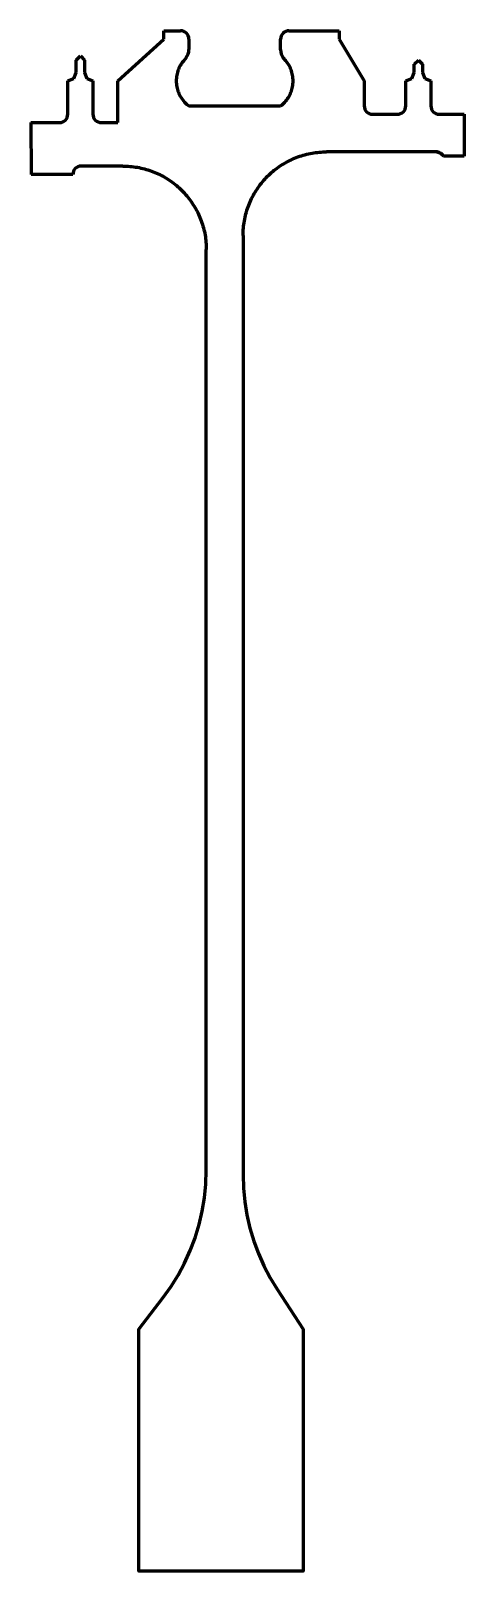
# Model space of a CAD drawing. Header units: millimetres. Extents: x -26 to 26, y 125 to 310.
import ezdxf

# ---------------------------------------------------------------- set-up
doc = ezdxf.new("R2010")
doc.units = ezdxf.units.MM
doc.linetypes.add('K5LT_BASIC', pattern=[0])

msp = doc.modelspace()

# ---------------------------------------------------------------- linework, layer by layer
at = {"color": 150, "linetype": 'K5LT_BASIC', "lineweight": 60, "true_color": 0x0080ff}
for p, q in [((-15.56, 303.91), (-10.06, 308.91)), ((-10.06, 308.91), (-10.06, 309.91)), ((-10.06, 309.91), (-8.06, 309.91)), ((-7.06, 308.91), (-7.06, 307.66)), ((3.94, 307.62), (3.94, 308.91)), ((4.94, 309.91), (10.94, 309.91)), ((10.94, 309.91), (10.94, 308.91)), ((10.94, 308.91), (13.94, 303.91)), ((-20.56, 306.41), (-20.06, 306.91)), ((-20.56, 304.91), (-20.56, 306.41)), ((-20.06, 306.91), (-19.56, 306.41)), ((-19.56, 306.41), (-19.56, 304.91)), ((-7.39, 306.69), (-7.69, 306.29)), ((19.94, 305.91), (20.44, 306.41)), ((20.44, 306.41), (20.94, 305.91)), ((-20.86, 304.2), (-20.56, 304.91)), ((-19.56, 304.91), (-19.27, 304.2)), ((19.64, 304.2), (19.94, 304.91)), ((19.94, 304.91), (19.94, 305.91)), ((20.94, 305.91), (20.94, 304.91)), ((20.94, 304.91), (21.23, 304.2)), ((-21.56, 303.91), (-20.86, 304.2)), ((-21.56, 299.91), (-21.56, 303.91)), ((-19.27, 304.2), (-18.56, 303.91)), ((-18.56, 303.91), (-18.56, 299.91)), ((-15.56, 298.91), (-15.56, 303.91)), ((13.94, 303.91), (13.94, 300.91)), ((18.94, 303.91), (19.64, 304.2)), ((18.94, 300.91), (18.94, 303.91)), ((21.23, 304.2), (21.94, 303.91)), ((21.94, 303.91), (21.94, 300.91)), ((-7.06, 300.91), (3.94, 300.91)), ((-26, 298.91), (-25.94, 292.71)), ((-26, 298.91), (-22.56, 298.91)), ((-17.56, 298.91), (-15.56, 298.91)), ((14.94, 299.91), (17.94, 299.91)), ((22.94, 299.91), (25.94, 299.91)), ((25.94, 299.91), (25.94, 294.91)), ((22.57, 295.41), (9.44, 295.41)), ((23.07, 295.27), (22.57, 295.41)), ((23.44, 294.91), (23.07, 295.27)), ((-14.97, 293.71), (-19.97, 293.71)), ((25.94, 294.91), (23.44, 294.91)), ((-20.97, 292.71), (-25.94, 292.71)), ((-0.56, 285.41), (-0.56, 188.43))]:
    msp.add_line(p, q, dxfattribs=at)
msp.add_lwpolyline([(-0.56, 188.43), (-0.56, 172.9), (-0.51, 171.29), (-0.36, 169.68), (-0.1, 168.09), (0.26, 166.52), (0.73, 164.97), (1.29, 163.46), (1.94, 161.99), (2.69, 160.56), (3.53, 159.19), (6.65, 154.43), (6.65, 125.43), (-13.06, 125.43), (-13.06, 154.43), (-10.19, 158.16), (-9.22, 159.49), (-8.35, 160.88), (-7.57, 162.33), (-6.89, 163.83), (-6.31, 165.37), (-5.83, 166.94), (-5.45, 168.54), (-5.18, 170.16), (-5.02, 171.8), (-4.97, 173.44), (-4.97, 187.91), (-4.97, 283.71)], dxfattribs=at)
for centre, radius, start, end in [((-8.06, 308.91), 1, 0, 90), ((4.94, 308.91), 1, 90, 180), ((-8.66, 307.66), 1.6, 322.8089, 0), ((5.54, 307.62), 1.6, 180, 215.7481)]:
    msp.add_arc(centre, radius, start, end, dxfattribs=at)
for points, knots in [([(-7.69, 306.29), (-7.81, 306.17), (-8.05, 305.84), (-8.33, 305.27), (-8.52, 304.6), (-8.59, 303.91), (-8.52, 303.21), (-8.33, 302.54), (-8.02, 301.92), (-7.59, 301.36), (-7.25, 301.05), (-7.06, 300.91)], [0, 0, 0, 0, 0.503742, 1.198218, 1.892692, 2.587168, 3.281643, 3.976118, 4.670593, 5.365068, 6.059543, 6.059543, 6.059543, 6.059543]), ([(3.94, 300.91), (4.12, 301.05), (4.47, 301.36), (4.89, 301.92), (5.2, 302.54), (5.39, 303.21), (5.46, 303.91), (5.39, 304.6), (5.2, 305.27), (4.89, 305.9), (4.54, 306.35), (4.31, 306.6), (4.24, 306.68)], [0, 0, 0, 0, 0.694476, 1.388951, 2.083426, 2.777901, 3.472376, 4.166852, 4.861326, 5.555802, 6.235704, 6.572112, 6.572112, 6.572112, 6.572112]), ([(13.94, 300.91), (13.96, 300.65), (14.14, 300.11), (14.68, 299.93), (14.94, 299.91)], [0, 0, 0, 0, 0.765367, 1.530733, 1.530733, 1.530733, 1.530733]), ([(21.94, 300.91), (21.96, 300.65), (22.14, 300.11), (22.68, 299.93), (22.94, 299.91)], [0, 0, 0, 0, 0.765367, 1.530733, 1.530733, 1.530733, 1.530733]), ([(-18.56, 299.91), (-18.54, 299.65), (-18.36, 299.11), (-17.82, 298.93), (-17.56, 298.91)], [0, 0, 0, 0, 0.765367, 1.530733, 1.530733, 1.530733, 1.530733]), ([(-0.56, 285.41), (-0.56, 285.99), (-0.46, 287.15), (-0.01, 288.85), (0.73, 290.43), (1.74, 291.87), (2.98, 293.11), (4.41, 294.11), (6, 294.85), (7.69, 295.31), (8.86, 295.41), (9.44, 295.41)], [0, 0, 0, 0, 1.743112, 3.486227, 5.229342, 6.972458, 8.715573, 10.458689, 12.201803, 13.944919, 15.688034, 15.688034, 15.688034, 15.688034]), ([(23.44, 294.91), (23.35, 295.05), (23.1, 295.32), (22.74, 295.4), (22.57, 295.41)], [0, 0, 0, 0, 0.517638, 1.035276, 1.035276, 1.035276, 1.035276]), ([(-14.97, 293.71), (-14.39, 293.71), (-13.22, 293.61), (-11.53, 293.16), (-9.94, 292.42), (-8.51, 291.41), (-7.27, 290.17), (-6.26, 288.74), (-5.52, 287.15), (-5.07, 285.46), (-4.97, 284.29), (-4.97, 283.71)], [0, 0, 0, 0, 1.743114, 3.486229, 5.229344, 6.972459, 8.715574, 10.458689, 12.201804, 13.944918, 15.688033, 15.688033, 15.688033, 15.688033])]:
    msp.add_open_spline(points, degree=3, knots=knots, dxfattribs=at)
for points in [[(17.94, 299.91), (18.19, 299.93), (18.74, 300.11), (18.91, 300.65), (18.94, 300.91)], [(-22.56, 298.91), (-22.31, 298.93), (-21.76, 299.11), (-21.59, 299.65), (-21.56, 299.91)], [(-19.97, 293.71), (-20.22, 293.69), (-20.77, 293.51), (-20.94, 292.97), (-20.97, 292.71)]]:
    msp.add_open_spline(points, degree=3, dxfattribs=at)

doc.saveas('drawing.dxf')
